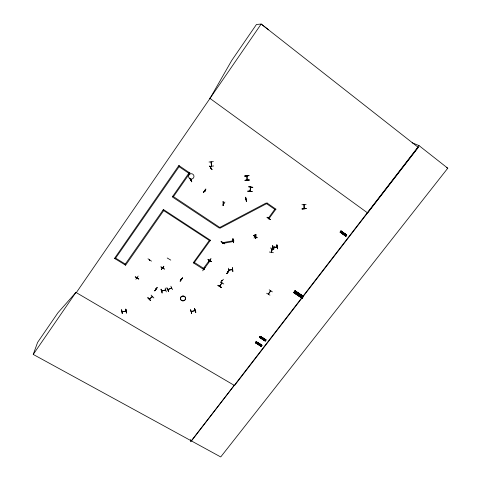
<?xml version="1.0" encoding="UTF-8"?>
<svg xmlns="http://www.w3.org/2000/svg" width="481" height="481" viewBox="0 0 481 481"><rect width="100%" height="100%" fill="white"/><g stroke="black" fill="none" stroke-linecap="round" stroke-linejoin="round"><path stroke-width="0.72" d="M149.417 299.104L152.537 296.723M149.507 259.968L149.519 260.443M149.711 259.999L149.338 260.197M149.326 298.948L152.339 296.47M244.763 176.1L249.038 175.517L244.757 176.034M147.95 297.703L150.721 300.667L147.793 297.913M250.006 191.21L249.958 190.753M250.661 187.518L250.805 187.133L250.066 191.131M271.224 252.14L272.24 248.34M271.494 252.297L272.462 248.503M138.841 278.92L135.305 276.725M137.38 277.465L137.211 277.735M137.217 277.411L137.007 277.802M137.434 277.711L137.313 277.874M137.091 277.543L137.205 277.874M137.199 277.399L137.374 278.054M135.846 279.299L138.173 276.058M301.918 204.756L306.108 204.407M167.827 289.586L168.212 289.388M168.146 289.255L168.314 289.526M171.597 287.909L167.869 289.568L168.272 289.544M126.491 312.981L125.812 309.115L126.461 312.909M246.777 175.848L247.006 176.395L246.927 175.836M246.951 180.014L247.18 179.702L247.144 180.044M126.022 310.852L125.757 311.261M122.03 311.592L126.124 311.171L122 311.778L122.439 311.58M125.703 311.231L125.733 310.894M122.276 313.492L121.603 309.77M122.06 311.76L122.042 311.411M122.421 311.447L122.348 311.742L122.33 311.375M252.074 191.624L247.853 191.24M247.853 191.228L252.056 191.522M247.883 191.035L252.074 191.606M114.472 258.357L125.553 265.169M125.307 264.087L115.638 258.141M124.85 264.736L163.468 209.463M163.131 268.133C162.133 267.49 163.215 268.729 163.071 267.917M269.943 295.148L266.624 293.236M204.665 190.993L205.146 191.143L204.756 190.807M203.92 269.324L204.347 269.414L203.854 269.15M210.047 260.552L210.011 260.065M223.298 203.601L223.028 203.379L223.845 203.325M211.063 161.881L211.61 166.173L211.586 165.795M211.123 161.953L211.442 166.204L211.369 165.813M255.567 236.712C256.084 235.54 255.074 237.235 254.9 236.448M115.181 258.796L179.587 165.963M269.378 252.014L273.37 252.729M256.992 237.722L253.661 235.371L256.974 237.662M191.131 179.708L190.759 180.026L190.945 179.557M219.673 286.021L221.957 282.924M222.883 242.785L222.475 242.923M250.577 187.013L250.763 187.506M250.517 187.091L249.922 191.282L250.15 190.927M252.814 187.331L248.575 186.76L252.784 187.319M255.7 236.291L255.489 236.55M270.4 291.131L270.827 290.951M162.686 267.683L162.716 268.061L162.542 267.773M161.682 291.029L165.717 289.947L161.802 291.011M274.368 248.845L270.358 248.01M191.474 311.285L191.576 311.345M194.673 310.624L194.721 310.407M171.248 288.089L171.26 287.891M171.645 288.077L167.941 289.724L167.881 289.37M345.755 236.273L346.645 235.065L340.939 231.066M345.767 236.261L346.747 235.017L341.029 231.006L340.133 232.209L345.761 236.267L346.043 235.906L340.301 231.998M340.151 232.197L340.434 231.83L340.187 232.107L346.049 235.894L340.217 231.986L345.779 236.249M340.963 231.163L346.464 235.389L346.735 235.035L346.446 235.401L340.825 231.337L341.125 230.958L340.849 231.307M293.717 292.598L302.164 298.274L293.699 292.616L295.124 290.807L303.565 296.5L294.997 290.873L294.691 291.36L303.174 297.005M293.957 292.298L302.405 297.973L294.005 292.177M223.473 203.529L223.912 203.517L223.755 203.222M265.175 341.017L259.5 337.446L259.698 337.127L265.428 340.692L265.151 341.041L265.362 340.74L259.596 337.205M265.903 340.097L260.185 336.508L265.975 339.869L265.199 340.915L259.542 337.319L260.419 336.273L266.071 339.881L265.795 340.229L260.053 336.622M261.057 346.368L261.977 345.208L256.241 341.666L255.399 342.797L261.075 346.344M255.597 342.478L261.333 346.019L261.099 346.278L261.874 345.196L256.084 341.865L261.82 345.4M412.157 142.767L419.029 145.611L447.769 168.218L220.719 456.95L33.231 354.431L37.608 342.388L57.954 312.758L75.914 292.4L76.317 292.634L261.171 24.05L268.62 29.816M245.466 199.338L245.935 199.254L245.52 199.507M245.875 199.435L245.785 199.134M260.341 336.309L259.812 336.934M233.327 240.668L233.808 240.722L233.363 240.488M233.802 240.74L233.646 240.44M162.542 267.947L162.704 268.079M273.124 247.607L273.545 247.499L273.142 247.745M273.412 247.378L273.442 247.571M277.026 246.687C277.603 247.426 276.064 246.807 277.128 246.825M152.116 296.861L152.531 296.549M222.042 282.876L219.799 286.147M228.559 270.069L229.022 270.172L228.884 269.853M304.058 204.918L303.956 204.714M268.681 218.669L268.338 218.783M268.332 294.023L270.569 290.783M268.26 293.825L268.476 294.119L270.761 290.807M150.691 300.679L147.932 297.727M164.37 269.101L160.858 266.823L164.364 269.023M222.487 243.019L222.721 242.743M340.879 231.235L346.506 235.287M302.561 297.769L294.029 292.141L302.471 297.823M303.403 296.723L294.967 291.017M293.765 292.478L302.236 298.124M294.883 291.119L302.603 296.5M295.124 290.813L303.445 296.603M261.712 345.55L261.904 345.262L256.163 341.702M255.411 342.785L255.676 342.448M256.054 341.973L256.301 341.654M265.181 340.879L259.56 337.331L259.776 337.097M209.987 98.419L231.686 60.534L256.451 24.471L261.171 24.05L418.157 147.3L234.554 385.534L75.914 292.4M217.959 285.383L221.302 287.5M221.398 287.271L218.049 285.263M256.884 237.873L253.565 235.6M211.52 261.706L208.123 259.487M208.026 259.626L211.532 261.598M245.905 199.423L245.448 199.411M273.232 247.745L277.146 246.837M190.723 179.822L191.083 179.834M210.407 168.091L210.732 168.025M168.687 291.402L166.985 287.806M33.231 354.431L75.944 292.358M191.66 313.438L190.626 309.734M114.454 258.471L178.878 165.482M219.751 227.351L220.16 228.144L266.324 203.812L265.963 203.102L219.781 227.447L219.306 228.108L172.3 196.927L189.255 172.553M125.541 265.284L163.696 210.6M189.959 173.028L173.467 196.627M148.004 258.79L151.455 261.153M203.259 192.544L205.784 189.057L203.457 192.683M203.403 192.64L205.934 189.129M161.309 269.468L163.877 266.209L161.327 269.468M209.439 260.137L210.137 260.672L203.74 269.462L193.272 262.77L209.319 240.422M210.462 240.205L193.921 263.089M155.622 288.991L155.85 289.358L155.898 289.009M157.089 287.668L154.732 290.915L157.137 287.686M157.107 287.596L154.75 290.843M228.607 270.063L232.624 269.462M222.258 205.387L224.922 202.056M209.469 260.245L203.06 268.909M167.214 257.984L170.785 260.119M181.289 279.323C181.012 279.954 181.042 279.166 181.301 279.305M182.527 277.886L180.135 281.211L182.509 277.874M275.415 209.77L266.534 203.667L266.967 202.916M221.128 241.612L224.657 243.693L221.158 241.558M208.02 259.638L211.52 261.622M208.429 261.935L211.003 258.682L208.616 262.055M210.167 260.287L209.938 260.606L209.836 260.221M202.669 270.821L205.098 267.556M217.953 285.407L221.296 287.524M220.466 281.992L223.803 284.018M275.902 209.109L268.789 218.921L268.139 218.476L274.765 209.325M270.298 219.619L266.967 217.31M227.802 271.957L227.513 271.867L227.88 271.783M221.855 280.645L221.741 280.333M229.166 270.436L226.713 273.677L229.112 270.352M220.839 282.377L223.388 279.239M254.058 238.047L256.529 234.71M268.572 218.542L268.278 218.741M255.555 236.195L254.936 236.399M272.925 248.364L272.98 248.076M274.489 246.795L271.993 250.072M274.35 246.699L271.807 249.91M269.192 289.821L272.348 291.865M191.45 440.969L419.029 145.611M234.211 385.335L190.578 441.732L190.362 439.532M418.272 147.39L367.586 212.921L209.584 98.124M340.788 232.401L341.51 231.475M340.746 232.509L341.606 231.421M294.625 293.019L295.857 291.45M260.125 337.692L260.918 336.676M256.024 343.037L256.818 342.027M343.193 234.283L344.053 233.195M344.618 233.604L343.741 234.668M345.13 233.97L344.246 235.035M344.841 235.474L345.695 234.379M264.628 340.554L265.422 339.544M260.528 345.881L261.321 344.877M301.154 295.015L299.897 296.53M162.229 292.947L161.111 289.159M267.117 217.208L270.448 219.51M210.768 168.103L210.389 168.23M222.721 242.586L222.655 242.989M302.308 298.088L293.861 292.412M268.494 293.753L268.422 293.933M191.252 311.544L195.142 310.654L195.088 310.347M151.112 295.106L153.884 297.992M191.751 181.818L189.556 178.054L191.805 181.794M168.518 291.486L166.793 287.963M209.722 166.083L212.097 169.715L209.698 166.053M190.686 179.714L190.837 180.002L190.975 179.647M162.091 291.083L162.025 290.746M137.085 277.687L137.416 277.868M255.381 236.357L255.718 236.586M227.597 271.759L227.91 271.939M170.851 286.189L172.517 289.658M162.043 293.013L160.937 289.273M195.082 310.69L194.997 310.335M273.382 249.549L272.631 245.755L273.37 249.555M272.781 245.665L273.358 249.621M233.447 242.743L232.984 238.69L233.658 242.713M233.598 242.713L232.804 238.786M228.974 270.172L228.601 269.883M122.222 313.582L121.639 309.704M223.539 205.603L223.076 201.389L223.557 205.591M181.199 279.605L180.904 279.395M194.619 308.748L195.869 312.319L194.625 308.658M191.191 311.562L195.076 310.516M228.685 272.005L228.343 268.188M166.288 291.877L165.187 288.059M276.912 244.949L277.435 248.773M273.184 247.733L277.05 246.885M222.595 242.677L233.646 240.692L233.772 241.456L222.727 243.44M255.086 234.578L255.676 238.534L255.14 234.56M245.635 197.264L246.488 201.341L245.653 197.246M223.473 203.427L223.833 203.349M232.515 267.719L232.84 271.609L232.491 267.646M228.571 270.202L232.672 269.757L232.533 269.432M302.074 208.976L306.211 208.616M302.068 208.952L306.211 208.568L302.026 208.868M244.733 176.052L249.02 175.679M249.236 179.954L244.961 180.315L249.266 180.056M249.266 180.038L244.961 180.309M209.337 166.426L213.672 165.981M209.031 162.031L213.372 161.628M245.665 197.252L246.314 201.365M161.778 291.161L161.748 290.825M255.73 238.516L255.08 234.512M209.956 260.383L210.251 260.576M272.937 248.346L272.691 248.172M446.446 167.622L447.769 168.218M221.879 280.802L221.639 280.591M155.603 289.015L155.946 289.087M135.185 276.954L138.714 279.172M256.084 341.865L261.802 345.43M261.177 346.218L255.447 342.67L261.117 346.254M260.269 336.351L265.975 340.013M259.698 337.127L265.416 340.71M221.723 280.483L222.018 280.561M163.474 209.554L210.492 240.308M219.781 227.447L172.763 196.158M221.14 241.576L224.519 243.873M294.883 291.107L303.331 296.807L294.757 291.179M178.896 165.548L189.977 173.1M179.118 166.733L188.774 173.244M253.655 235.377L257.022 237.698M204.702 191.041L205.02 191.24M267.021 203L275.962 209.199M341.029 231.006L346.729 235.047M340.338 231.884L345.977 235.949M229.178 270.448L226.755 273.701M182.552 277.958L180.135 281.132M254.99 236.712L255.219 236.345M181.307 279.461L180.976 279.184M304.118 208.225L304.214 208.742L304.118 204.69M303.974 208.243L304.251 208.369L303.932 208.285M247.246 180.08L246.987 175.968M302.549 295.923L301.322 297.486M301.978 295.538L300.751 297.102M300.366 294.456L299.134 296.019M299.507 293.879L298.28 295.442M255.321 236.243L255.664 236.724M260.936 344.63L260.131 345.598M259.854 343.951L259.049 344.919M205.05 190.981L204.72 190.783M232.251 269.468L232.642 269.739L232.191 269.691M232.209 269.51L232.185 269.552M222.637 242.634L222.469 242.863M227.754 271.951L227.567 271.663M209.987 240.861L162.993 210.143M190.638 309.734L191.691 313.45M194.613 308.658L195.647 312.379M247.03 180.098L246.837 175.98M304.052 208.67L303.974 204.702M203.523 268.272L194.384 262.446M222.631 242.779L222.763 243.548M125.812 309.115L126.431 312.999M191.197 311.357L191.131 311.417M171.525 287.776L171.633 288.113M165.392 290.067L165.332 289.863M152.212 296.807L152.122 296.651M343.59 233.892C344.083 234.932 344.372 232.954 343.59 233.892M258.886 344.149C259.127 345.196 259.8 343.458 258.886 344.149M262.987 338.81C263.215 339.863 263.937 338.119 262.987 338.81M181.535 300.481L181.529 300.487A2.591 2.399 -8.9 0 0 185.582 298.581A2.591 2.399 -8.9 0 0 181.896 296.302A2.591 2.399 -8.9 0 0 181.541 300.457L181.541 300.469M263.366 338.209L262.59 339.255L263.366 338.209M259.265 343.548L258.489 344.594L259.265 343.548M263.943 338.57L263.161 339.622L263.955 338.612M346.049 234.632L345.22 235.744L346.049 234.632M264.448 338.895L263.672 339.947L264.448 338.895M260.347 344.234L259.572 345.28L260.347 344.234M265.025 339.261L264.243 340.307L265.025 339.261M276.894 244.877L277.477 248.845L276.87 244.883M181.547 300.415A2.567 2.375 -8.9 0 0 185.558 298.551A2.567 2.375 -8.9 0 0 181.902 296.296A2.567 2.375 -8.9 0 0 181.547 300.415M189.718 178.595A2.718 2.682 -7.1 0 0 193.975 176.605A2.718 2.682 -7.1 0 0 190.109 173.966A2.718 2.682 -7.1 0 0 189.718 178.595"/></g></svg>
